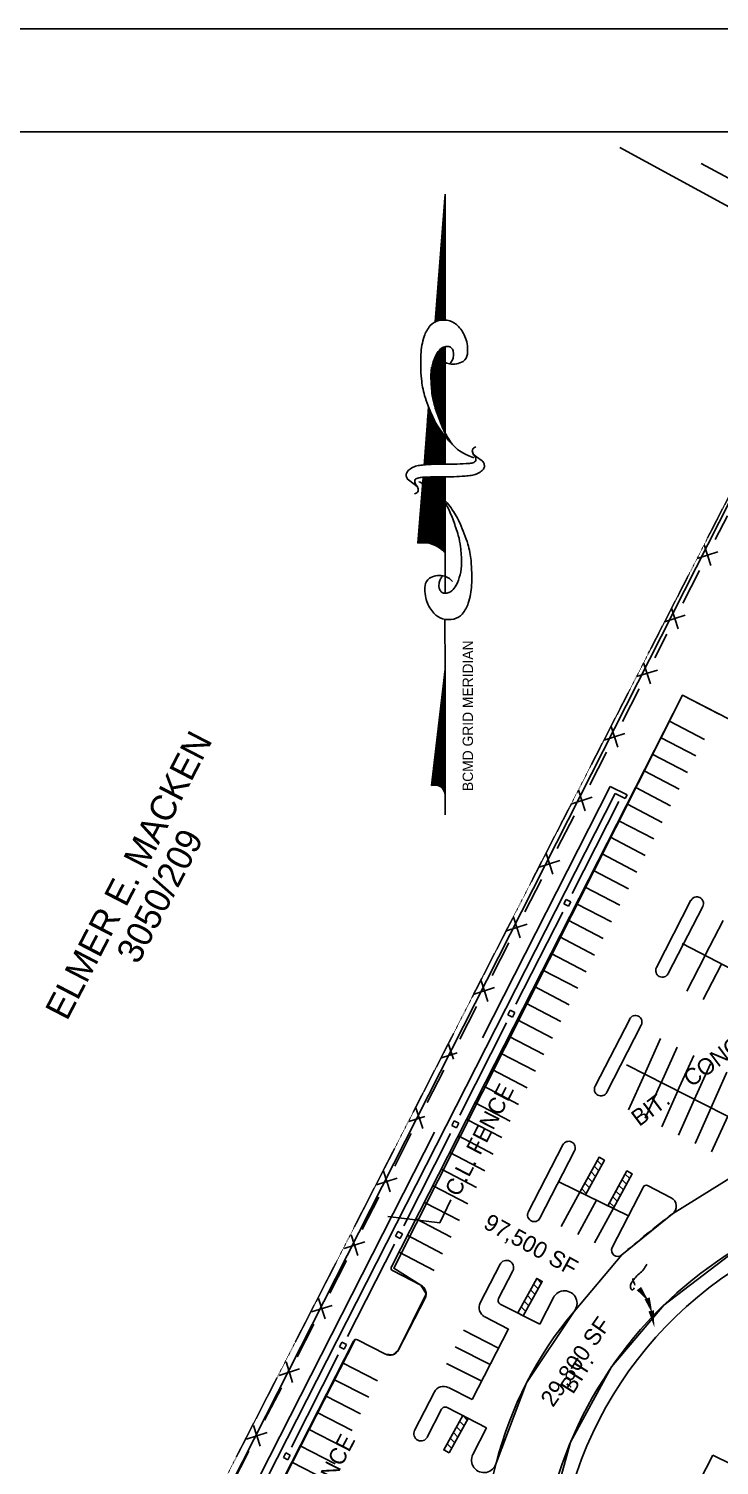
# Model space of a CAD drawing. Header units: inches. Extents: x -46627 to 16189, y -40789 to 47130.
# Drawn here: x -33583 to -29579, y 38796 to 47130 of the extents above; entities that cross this region are included whole.
import ezdxf
from ezdxf.enums import TextEntityAlignment as Align

# ---------------------------------------------------------------- set-up
doc = ezdxf.new("R2010")
doc.units = ezdxf.units.IN
doc.header["$MEASUREMENT"] = 0
doc.linetypes.add('DASHED', pattern=[0.75, 0.5, -0.25])
doc.linetypes.add('DIVIDE', pattern=[1.25, 0.5, -0.25, 0, -0.25, 0, -0.25])
doc.layers.get('0').update_dxf_attribs({"linetype": 'CONTINUOUS'})
for name, color, linetype in [('1', 7, 'CONTINUOUS'), ('10', 7, 'CONTINUOUS'), ('16', 7, 'CONTINUOUS'), ('27', 7, 'CONTINUOUS'), ('33', 7, 'CONTINUOUS'), ('4', 7, 'CONTINUOUS'), ('41', 7, 'CONTINUOUS'), ('48', 7, 'CONTINUOUS'), ('55', 7, 'CONTINUOUS'), ('6', 7, 'CONTINUOUS'), ('7', 7, 'CONTINUOUS'), ('8', 7, 'CONTINUOUS'), ('9', 7, 'CONTINUOUS')]:
    doc.layers.add(name, color=color, linetype=linetype)
doc.styles.add('txt', font='TXT', dxfattribs={"height": 0.2})

# ---------------------------------------------------------------- blocks, each defined once
blk = doc.blocks.new('STOCK')
at = {"layer": '16', "color": 6, "linetype": 'Continuous'}
for p, q in [((0.025, 0.025), (-0.025, 0.025)), ((-0.025, 0.025), (-0.025, -0.025)), ((0.025, -0.025), (0.025, 0.025)), ((-0.025, -0.025), (0.025, -0.025))]:
    blk.add_line(p, q, dxfattribs=at)
blk = doc.blocks.new('LOOP')
at = {"layer": '48', "color": 7, "linetype": 'Continuous'}
for centre, radius, start, end in [((-1.566, -1.448), 1.592, 61.39741, 88.46732), ((0.246, 2.329), 2.6, 246.1849, 262.52766), ((-0.587, 0.141), 0.467, 294.3218, 329.15046)]:
    blk.add_arc(centre, radius, start, end, dxfattribs=at)
for start_param, end_param in [(4.026231, 7.395006), (1.853309, 2.520417)]:
    blk.add_ellipse((0.023, -0.109), major_axis=(0.228, 0.074), ratio=0.529096, start_param=start_param, end_param=end_param, dxfattribs=at)

msp = doc.modelspace()

# ---------------------------------------------------------------- linework, layer by layer
at = {"linetype": 'Continuous', "flags": 128}
for points in [[(-29525.1986, 43126.8129), (-29792.5772, 43262.8602), (-31465.8122, 39939.2969), (-31309.1544, 39840.7637), (-31278.6512, 39790.807), (-31438.9599, 39465.0897), (-31471.734, 39437.2797), (-31514.3576, 39440.949), (-31676.6096, 39524.2782), (-31689.3972, 39525.2592), (-33037.154, 36888.2802)], [(-30977.5051, 38393.3291), (-30872.4977, 38808.4493), (-30696.288, 39274.2147), (-30420.342, 39688.7456), (-30144.0969, 40016.0682), (-29850.4498, 40254.1911), (-29493.1189, 40477.9485), (-27967.5761, 40990.1359), (-27510.6761, 41277.5582), (-27468.7567, 41284.3073), (-27510.6761, 41277.5582), (-27468.7567, 41284.3073), (-27282.2259, 40941.5372), (-27818.1655, 40670.2874), (-28520.5823, 40435.3011), (-29029.473, 40265.4824), (-29444.4056, 40072.564), (-29900.5957, 39724.919), (-30202.8848, 39367.0214), (-30440.5954, 38931.2046), (-30601.1838, 38347.5951)], [(-30977.5051, 38393.3291), (-30872.4517, 38808.4376), (-30696.288, 39274.2147), (-30420.342, 39688.7456), (-30144.0969, 40016.0682), (-29849.3412, 40255.0901), (-29493.1189, 40477.9485)]]:
    msp.add_lwpolyline(points, dxfattribs=at)
at = {"layer": '1', "color": 94, "linetype": 'Continuous'}
for p, q in [((-31168.3019, 46170.3704), (-31225.9427, 45429.2648)), ((-31168.3019, 46170.3704), (-31168.3019, 45439.688)), ((-31171.0691, 45439.3748), (-31171.0691, 46134.7964)), ((-31178.0999, 45438.5768), (-31178.0999, 46044.3944)), ((-31185.1307, 45437.7788), (-31185.1307, 45953.9936)), ((-31192.1627, 45436.9412), (-31192.1627, 45863.5904)), ((-31199.1935, 45435.344), (-31199.1935, 45773.1896)), ((-31206.2243, 45433.7456), (-31206.2243, 45682.7876)), ((-31213.2563, 45432.1472), (-31213.2563, 45592.3856)), ((-31220.2883, 45430.55), (-31220.2883, 45501.9848)), ((-31206.2243, 44876.7104), (-31206.2243, 45256.1936)), ((-31199.1935, 44857.736), (-31199.1935, 45264.404)), ((-31192.1627, 44839.2104), (-31192.1627, 45269.1512)), ((-31185.1307, 44823.3128), (-31185.1307, 45273.8984)), ((-31178.0999, 44807.4176), (-31178.0999, 45278.6444)), ((-31171.0691, 44791.5224), (-31171.0691, 45283.3904)), ((-31167.1883, 45286.0112), (-31168.1795, 44604.6572)), ((-31241.3819, 44999.4344), (-31241.3819, 45172.628)), ((-31234.3499, 44962.5296), (-31234.3499, 45198.5768)), ((-31227.3179, 44935.5344), (-31227.3179, 45220.2392)), ((-31220.2883, 44915.0264), (-31220.2883, 45232.2248)), ((-31213.2563, 44895.6824), (-31213.2563, 45244.2092)), ((-31246.3343, 45167.4656), (-31250.2667, 45117.2288)), ((-31248.4127, 45059.7032), (-31248.4127, 45079.1252)), ((-31264.4099, 44936.5448), (-31269.0131, 44877.7448)), ((-31262.4755, 44600.804), (-31262.4755, 44931.5696)), ((-31269.0131, 44877.7448), (-31290.4295, 44596.9388)), ((-31269.5063, 44600.5208), (-31269.5063, 44870.0288)), ((-31255.4435, 44601.0872), (-31255.4435, 44913.4904)), ((-31248.4127, 44601.3704), (-31248.4127, 44895.4088)), ((-31241.3819, 44601.6536), (-31241.3819, 44877.3296)), ((-31234.3499, 44601.9368), (-31234.3499, 44865.14)), ((-31227.3179, 44602.22), (-31227.3179, 44853.4208)), ((-31220.2883, 44602.5032), (-31220.2883, 44841.7016)), ((-31276.5371, 44600.2376), (-31276.5371, 44778.2624)), ((-31213.2563, 44602.7864), (-31213.2563, 44829.9836)), ((-31206.2243, 44603.0696), (-31206.2243, 44818.2644)), ((-31199.1935, 44603.3516), (-31199.1935, 44806.5464)), ((-31192.1627, 44603.6348), (-31192.1627, 44796.9872)), ((-31185.1307, 44603.918), (-31185.1307, 44787.6644)), ((-31178.0999, 44604.2012), (-31178.0999, 44778.3416)), ((-31171.0691, 44604.4844), (-31171.0691, 44769.0176)), ((-31283.5691, 44600.0672), (-31283.5691, 44686.4948)), ((-31296.2075, 44525.8724), (-31325.8019, 44145.3704)), ((-31297.6307, 44147.0516), (-31297.6307, 44507.564)), ((-31290.5999, 44147.0516), (-31290.5999, 44526.2768)), ((-31283.5691, 44147.0516), (-31283.5691, 44526.7856)), ((-31276.5371, 44147.0516), (-31276.5371, 44527.2932)), ((-31269.5063, 44146.5704), (-31269.5063, 44527.8008)), ((-31262.4755, 44145.4712), (-31262.4755, 44528.3096)), ((-31255.4435, 44144.372), (-31255.4435, 44528.8172)), ((-31248.4127, 44143.2728), (-31248.4127, 44529.3248)), ((-31241.3819, 44140.9304), (-31241.3819, 44529.8336)), ((-31234.3499, 44138.588), (-31234.3499, 44529.9812)), ((-31227.3179, 44136.2432), (-31227.3179, 44529.9812)), ((-31220.2883, 44132.474), (-31220.2883, 44529.9812)), ((-31213.2563, 44128.2884), (-31213.2563, 44529.9812)), ((-31206.2243, 44124.104), (-31206.2243, 44529.9812)), ((-31199.1935, 44119.0112), (-31199.1935, 44529.9812)), ((-31192.1627, 44418.206), (-31192.1627, 44529.9812)), ((-31185.1307, 44410.5032), (-31185.1307, 44529.9392)), ((-31178.0999, 44402.8016), (-31178.0999, 44529.8312)), ((-31171.0691, 44395.1), (-31171.0691, 44529.7232)), ((-31168.2875, 44529.6812), (-31168.3019, 44520.2504)), ((-31168.3019, 44520.2504), (-31168.3019, 44392.0688)), ((-31304.6627, 44146.7624), (-31304.6627, 44417.1632)), ((-31192.1627, 44113.64), (-31192.1627, 44415.8972)), ((-31185.1307, 44107.8176), (-31185.1307, 44405.0576)), ((-31178.0999, 44100.0056), (-31178.0999, 44394.218)), ((-31171.0691, 44092.1948), (-31171.0691, 44383.3784)), ((-31168.3019, 44379.1136), (-31168.3019, 44334.8696)), ((-31168.3019, 44334.8696), (-31168.3019, 44089.1216)), ((-31311.6935, 44146.4432), (-31311.6935, 44326.76)), ((-31318.7243, 44146.1252), (-31318.7243, 44236.3592)), ((-31325.7563, 44145.8072), (-31325.7563, 44145.9572)), ((-31168.3019, 44089.1216), (-31168.3019, 43855.0904)), ((-31169.1011, 43704.0188), (-31168.3019, 43414.1216)), ((-31168.3019, 43414.1216), (-31247.0519, 42739.1216)), ((-31171.0691, 42700.8104), (-31171.0691, 43390.4048)), ((-31168.3019, 43414.1216), (-31168.3019, 42682.8704)), ((-31185.1307, 42724.4588), (-31185.1307, 43269.8696)), ((-31178.0999, 42715.6544), (-31178.0999, 43330.136)), ((-31192.1627, 42730.6808), (-31192.1627, 43209.6008)), ((-31206.2243, 42738.5696), (-31206.2243, 43089.0656)), ((-31199.1935, 42735.248), (-31199.1935, 43149.3332)), ((-31213.2563, 42740.8568), (-31213.2563, 43028.7968)), ((-31220.2883, 42742.232), (-31220.2883, 42968.5304)), ((-31234.3499, 42742.4552), (-31234.3499, 42847.994)), ((-31227.3179, 42742.7576), (-31227.3179, 42908.2616)), ((-31241.3819, 42741.3104), (-31241.3819, 42787.7264)), ((-31168.3019, 42682.8704), (-31168.3019, 42570.3704))]:
    msp.add_line(p, q, dxfattribs=at)
for points in [[(-31198.7301, 45217.9886, 0.077735647), (-31173.1626, 45197.3841, 0.079620466), (-31143.1979, 45185.9596, 0.096266344), (-31101.4643, 45185.4, 0.10075231), (-31064.3882, 45200.1812, 0.224485603), (-31038.8285, 45241.9676, 0.112549907), (-31049.8094, 45335.5163, 0.10056341), (-31090.4678, 45403.1211, 0.134878468), (-31140.6772, 45434.6523, 0.132719239), (-31206.0239, 45436.5291, 0.15522897), (-31254.1776, 45407.4556, 0.101616473), (-31289.4836, 45345.3721, 0.067277925), (-31308.7047, 45239.8544, 0.034332252), (-31305.4669, 45097.9049, 0.050353936), (-31286.9622, 45002.7473, 0.032541314), (-31242.2799, 44883.2233, 0.044988068), (-31196.9586, 44802.7152, 0.025545503), (-31166.3493, 44762.76, 0.017116661), (-31115.7703, 44707.2586, 0.065649887), (-31074.6806, 44674.9436, 0.042467644), (-31002.112, 44639.8505)], [(-31142.6118, 45185.8392, 0.076918874), (-31128.6036, 45203.6596, 0.080527196), (-31121.1355, 45223.9954, 0.088695312), (-31120.6668, 45256.7405, 0.141897397), (-31129.5767, 45275.446, 0.152972941), (-31146.5251, 45285.623, 0.126446447), (-31170.2658, 45285.2814, 0.120122044), (-31194.0465, 45272.1338, 0.080482926), (-31218.9087, 45240.4952, 0.06736107), (-31241.9955, 45181.1302, 0.059891392), (-31250.3317, 45110.0448, 0.028199326), (-31244.817, 45017.1347, 0.039093553), (-31231.8766, 44951.2068, 0.016831254), (-31218.2403, 44907.9868, 0.008651292), (-31187.4683, 44825.3795, 0.036249822), (-31167.5296, 44783.7163, 0.021577957), (-31126.2181, 44718.1114)], [(-30989.2197, 44703.5201, 0.155221696), (-31006.4511, 44693.7982, 0.230744731), (-31010.4384, 44680.7039, 0.039788352), (-31007.6345, 44669.1209, 0.040789296), (-31003.1225, 44658.4061, 0.053649512), (-30997.7292, 44650.3039, -0.067542765), (-30992.336, 44642.2017, -0.159888129), (-30990.2473, 44626.8612, -0.204388824), (-30997.0407, 44616.6043, -0.067397815), (-31007.2157, 44611.7144, -0.052214794), (-31021.4443, 44608.6956, -0.013577363), (-31046.6742, 44606.7345, -0.00502716), (-31114.9544, 44603.9767, -0.010775607), (-31132.9034, 44603.8194, -0.005652842), (-31167.1068, 44604.6436)], [(-31167.1068, 44604.6436, 0.004820903), (-31199.2945, 44604.5173, 0.00885002), (-31216.8207, 44603.9691, 0.005772171), (-31282.1119, 44600.0134, 0.010588181), (-31317.6186, 44596.6935, 0.071206297), (-31346.8981, 44589.0116, 0.064975215), (-31375.5209, 44572.2979, 0.103614816), (-31390.9802, 44554.1665, 0.157115823), (-31393.955, 44538.5162, 0.084448355), (-31388.8872, 44521.6777, 0.119021789), (-31380.8147, 44512.0496), (-31348.3955, 44488.2908), (-31330.2119, 44474.828)], [(-31167.1069, 44530.338, 0.004820903), (-31134.9192, 44530.4644, 0.00885002), (-31117.3929, 44531.0125, 0.005772171), (-31052.1018, 44534.9682, 0.010588181), (-31016.595, 44538.2882, 0.071206297), (-30987.3156, 44545.97, 0.064975215), (-30958.6928, 44562.6837, 0.103614816), (-30943.2335, 44580.8152, 0.157115823), (-30940.2586, 44596.4655, 0.084448355), (-30945.3264, 44613.304, 0.119021789), (-30953.3987, 44622.932), (-30985.8179, 44646.6908), (-31004.0027, 44660.1536)], [(-31344.9939, 44431.4616, 0.155221696), (-31327.7625, 44441.1834, 0.230744731), (-31323.7752, 44454.2778, 0.039788352), (-31326.5791, 44465.8608, 0.040789296), (-31331.0912, 44476.5755, 0.053649512), (-31336.4844, 44484.6777, -0.067542765), (-31341.8776, 44492.7799, -0.159888129), (-31343.9664, 44508.1204, -0.204388824), (-31337.173, 44518.3773, -0.067397815), (-31326.9979, 44523.2672, -0.052214794), (-31312.7693, 44526.286, -0.013577363), (-31287.5394, 44528.2471, -0.00502716), (-31219.2592, 44531.0049, -0.010775607), (-31201.3102, 44531.1622, -0.005652842), (-31167.1068, 44530.338)], [(-31124.8242, 43923.9961, 0.077735647), (-31150.3917, 43944.6006, 0.079620466), (-31180.3564, 43956.0251, 0.096266344), (-31222.09, 43956.5847, 0.10075231), (-31259.1662, 43941.8035, 0.224485603), (-31284.7258, 43900.0171, 0.112549907), (-31273.7449, 43806.4684, 0.10056341), (-31233.0866, 43738.8636, 0.134878468), (-31182.8771, 43707.3324, 0.132719239), (-31117.5304, 43705.4556, 0.15522897), (-31069.3768, 43734.5291, 0.101616473), (-31034.0707, 43796.6126, 0.067277925), (-31014.8496, 43902.1303, 0.034332252), (-31018.0875, 44044.0798, 0.050353936), (-31036.5922, 44139.2374, 0.032541314), (-31081.2744, 44258.7614, 0.044988068), (-31126.5957, 44339.2695, 0.025545503), (-31157.2051, 44379.2247, 0.017116661), (-31207.7841, 44434.7261, 0.065649887), (-31248.8737, 44467.0411, 0.042467644), (-31321.4423, 44502.1342)], [(-31180.9426, 43956.1455, 0.076918874), (-31194.9508, 43938.3251, 0.080527196), (-31202.4188, 43917.9893, 0.088695312), (-31202.8875, 43885.2442, 0.141897397), (-31193.9776, 43866.5387, 0.152972941), (-31177.0292, 43856.3617, 0.126446447), (-31153.2886, 43856.7033, 0.120122044), (-31129.5079, 43869.8509, 0.080482926), (-31104.6456, 43901.4895, 0.06736107), (-31081.5589, 43960.8545, 0.059891392), (-31073.2226, 44031.9399, 0.028199326), (-31078.7374, 44124.85, 0.039093553), (-31091.6778, 44190.7779, 0.016831254), (-31105.3141, 44233.9979, 0.008651292), (-31136.0861, 44316.6052, 0.036249822), (-31156.0247, 44358.2684, 0.021577957), (-31197.3362, 44423.8733)]]:
    msp.add_lwpolyline(points, format="xyb", dxfattribs=at)
for centre, radius, start, end in [((-31296.0017, 43981.4374), 167.042, 40.13943056, 100.26472222), ((-31228.2596, 42682.8068), 59.9578, 0.06136667, 108.18966111)]:
    msp.add_arc(centre, radius, start, end, dxfattribs=at)
at = {"layer": '16', "color": 6, "linetype": 'Continuous'}
for p, q in [((-29601.5252, 44166.207), (-29530.8044, 44303.9082)), ((-29707.3556, 44057.3298), (-29586.7292, 44095.2042)), ((-29666.7872, 44136.321), (-29627.2976, 44016.213)), ((-29789.5952, 43797.3882), (-29692.5596, 43986.327)), ((-29854.8572, 43767.5022), (-29816.4344, 43647.9426)), ((-29895.4256, 43688.511), (-29775.866, 43726.9338)), ((-29952.4172, 43480.3554), (-29881.6964, 43618.0566)), ((-30017.6792, 43450.4694), (-29978.1884, 43330.3614)), ((-30058.2476, 43371.4782), (-29937.62, 43409.3526)), ((-30140.486, 43111.5366), (-30043.4504, 43300.4754)), ((-30246.3164, 43002.6594), (-30126.7568, 43041.0822)), ((-30205.748, 43081.6506), (-30167.3252, 42962.0898)), ((-30329.6228, 42743.265), (-30232.5872, 42932.2038)), ((-30434.3864, 42633.8394), (-30314.8268, 42672.2634)), ((-30394.8848, 42713.379), (-30355.3952, 42593.271)), ((-30160.7096, 42647.8278), (-30431.8772, 42112.6002)), ((-30517.6928, 42374.4462), (-30420.6572, 42563.385)), ((-30582.9548, 42344.5602), (-30544.532, 42225.0006)), ((-30623.5232, 42265.569), (-30503.9636, 42303.9918)), ((-30706.8296, 42006.1758), (-30609.794, 42195.1146)), ((-30486.11, 42005.5554), (-30757.2776, 41470.3278)), ((-30811.5932, 41896.7502), (-30692.0324, 41935.173)), ((-30771.0236, 41975.7414), (-30732.6008, 41856.1818)), ((-30894.8984, 41637.357), (-30797.864, 41826.2958)), ((-30960.1616, 41607.471), (-30920.6708, 41487.363)), ((-31000.73, 41528.4798), (-30881.1692, 41566.9026)), ((-31082.9684, 41268.5382), (-30987.0008, 41458.0254)), ((-30811.5116, 41363.2818), (-31082.678, 40828.0542)), ((-31188.7988, 41159.661), (-31098.818, 41188.5786)), ((-31148.2304, 41238.6522), (-31120.334, 41151.849)), ((-31272.1052, 40900.2678), (-31175.0696, 41089.2066)), ((-31337.3672, 40870.3818), (-31297.8764, 40750.2738)), ((-31377.9356, 40791.3906), (-31286.5328, 40820.0898)), ((-31460.174, 40531.449), (-31364.2064, 40720.9362)), ((-31136.912, 40721.0094), (-31408.0784, 40185.7818)), ((-31525.4372, 40501.563), (-31487.0132, 40382.0034)), ((-31566.0056, 40422.5718), (-31446.4448, 40460.9946)), ((-31649.3108, 40163.1786), (-31552.2764, 40352.1174)), ((-31198.6796, 40202.3934), (-31134.218, 40336.6338)), ((-31500.89, 40239.135), (-31198.6796, 40202.3934)), ((-31754.0744, 40053.753), (-31634.5148, 40092.1758)), ((-31713.506, 40132.7442), (-31675.0832, 40013.1846)), ((-31462.3124, 40078.7358), (-31733.4788, 39543.5082)), ((-31837.3808, 39794.3598), (-31740.3452, 39983.2986)), ((-31902.6428, 39764.4738), (-31864.22, 39644.9142)), ((-31943.2112, 39685.4826), (-31823.6516, 39723.9054)), ((-32025.4508, 39425.541), (-31929.482, 39615.0282)), ((-31787.7128, 39436.4634), (-32058.8792, 38901.2358)), ((-32131.2812, 39316.6638), (-32011.7204, 39355.0866)), ((-32090.7128, 39395.655), (-32052.29, 39276.0954)), ((-32214.5876, 39057.2706), (-32117.552, 39246.2094)), ((-32279.8496, 39027.3846), (-32240.3588, 38907.2754)), ((-32320.418, 38948.3922), (-32200.8584, 38986.815)), ((-32402.6564, 38688.4518), (-32306.6888, 38877.9378))]:
    msp.add_line(p, q, dxfattribs=at)
at = {"layer": '16', "color": 2, "linetype": 'Continuous'}
for points in [[(-30031.5284, 39831.1518), (-30057.0668, 39811.869), (-29986.4444, 39744.8994)], [(-29981.852, 39770.3394), (-30012.1508, 39760.0446), (-29966.1116, 39674.2962)], [(-29957.5052, 39695.0826), (-29988.956, 39689.1798), (-29955.5156, 39597.7794)]]:
    msp.add_solid(points, dxfattribs=at)
at = {"layer": '27', "color": 92, "linetype": 'Continuous'}
for p, q in [((-29664.692, 43007.2818, -0.0048), (-29866.7324, 43112.9406, -0.0048)), ((-29713.6688, 42911.0262, -0.0048), (-29915.7092, 43016.685, -0.0048)), ((-29762.6456, 42814.7694, -0.0048), (-29964.686, 42920.4282, -0.0048)), ((-29811.6224, 42718.5138, -0.0048), (-30013.6628, 42824.1726, -0.0048)), ((-29860.5992, 42622.257, -0.0048), (-30062.6396, 42727.9158, -0.0048)), ((-29909.576, 42526.0014, -0.0048), (-30111.6164, 42631.6602, -0.0048)), ((-29958.5528, 42429.7446, -0.0048), (-30160.5932, 42535.4034, -0.0048)), ((-30007.5296, 42333.4878, -0.0048), (-30209.57, 42439.1466, -0.0048)), ((-30056.5064, 42237.2322, -0.0048), (-30258.5468, 42342.891, -0.0048)), ((-30105.4832, 42140.9754, -0.0048), (-30307.5236, 42246.6342, -0.0048)), ((-30154.46, 42044.7198, -0.0048), (-30356.5004, 42150.3786, -0.0048)), ((-30203.4368, 41948.463, -0.0048), (-30405.4772, 42054.1218, -0.0048)), ((-30252.4148, 41852.2074, -0.0048), (-30454.4552, 41957.8662, -0.0048)), ((-29661.014, 41754.5814), (-29556.8504, 41957.397)), ((-30301.3916, 41755.9506, -0.0048), (-30503.432, 41861.6094, -0.0048)), ((-30350.3684, 41659.695, -0.0048), (-30552.4088, 41765.3538, -0.0048)), ((-28416.872, 41103.9462), (-29793.5864, 41823.9114, -0.0048)), ((-30399.3452, 41563.4382, -0.0048), (-30601.3856, 41669.097, -0.0048)), ((-29766.8408, 41547.5454), (-29662.6772, 41750.361)), ((-29671.1372, 41497.497), (-29566.9736, 41700.3126)), ((-30448.322, 41467.1826, -0.0048), (-30650.3624, 41572.8414, -0.0048)), ((-30497.2988, 41370.9258, -0.0048), (-30699.3392, 41476.5846, -0.0048)), ((-30546.2756, 41274.6702, -0.0048), (-30748.316, 41380.329, -0.0048)), ((-30595.2524, 41178.4134, -0.0048), (-30797.2928, 41284.0722, -0.0048)), ((-29919.272, 41271.1986, 0.0048), (-30012.5768, 41063.1654, 0.0072)), ((-30644.2292, 41082.1566, -0.0048), (-30846.2696, 41187.8154, -0.0048)), ((-29822.9384, 41222.3754, 0.0048), (-29916.2444, 41014.341, 0.006)), ((-29726.606, 41173.5474, 0.0048), (-29819.912, 40965.5142, 0.0048)), ((-30693.206, 40985.901, -0.0048), (-30895.2464, 41091.5598, -0.0048)), ((-29432.2676, 40771.791, 0.0048), (-30117.302, 41118.9966, 0.012)), ((-29630.2712, 41124.7218, 0.0024), (-29723.5796, 40916.6898, 0.0036)), ((-30011.0744, 41066.1126, 0.0072), (-30104.3816, 40858.0794, 0.0084)), ((-29914.7432, 41017.2858, 0.006), (-30008.0492, 40809.2526, 0.0072)), ((-29533.94, 41075.8962, 0.0012), (-29627.2448, 40867.863, 0.0024)), ((-30742.1828, 40889.6442, -0.0048), (-30944.2232, 40995.303, -0.0048)), ((-29818.4084, 40968.4602, 0.0048), (-29911.7156, 40760.427, 0.0048)), ((-29722.076, 40919.6358, 0.0036), (-29815.382, 40711.6026, 0.0048)), ((-30791.1596, 40793.3886, -0.0048), (-30993.2, 40899.0474, -0.0048)), ((-29625.7448, 40870.8114, 0.0024), (-29719.0508, 40662.7758, 0.0036)), ((-30840.1364, 40697.1318, -0.0048), (-31042.1768, 40802.7906, -0.0048)), ((-29529.41, 40821.9846, 0.0012), (-29622.7184, 40613.949, 0.0012)), ((-30889.1132, 40600.8762, -0.0048), (-31091.1536, 40706.535, -0.0048)), ((-30938.0912, 40504.6194, -0.0048), (-31140.1316, 40610.2782, -0.0048)), ((-30987.068, 40408.3638, -0.0048), (-31189.1084, 40514.0226, -0.0048)), ((-30277.55, 40505.1894), (-30303.8528, 40531.491, -0.0048)), ((-30259.5224, 40538.073), (-30285.8096, 40564.3602, -0.0048)), ((-30105.2168, 40243.8978, -0.0048), (-30504.2396, 40438.6194, -0.0048)), ((-30331.6352, 40406.5386), (-30357.9812, 40432.8858, -0.0048)), ((-30313.6064, 40439.4222), (-30339.938, 40465.7538, -0.0048)), ((-30295.5788, 40472.3058), (-30321.8948, 40498.623, -0.0048)), ((-30134.1812, 40393.1922), (-30160.4972, 40419.5094, -0.0048)), ((-30116.1524, 40426.0758), (-30142.4552, 40452.3774, -0.0048)), ((-30098.1248, 40458.9594), (-30124.412, 40485.2466, -0.0048)), ((-31036.0448, 40312.107, -0.0048), (-31238.0852, 40417.7658, -0.0048)), ((-30496.0976, 40181.3622), (-30386.4908, 40381.2882)), ((-30399.3452, 40134.6126), (-30289.7384, 40334.5386)), ((-30349.6628, 40373.655), (-30376.0244, 40400.0166, -0.0048)), ((-30170.2376, 40327.425), (-30196.5836, 40353.7722, -0.0048)), ((-30152.2088, 40360.3086), (-30178.5404, 40386.6402, -0.0048)), ((-31085.0216, 40215.8514, -0.0048), (-31287.062, 40321.5102, -0.0048)), ((-30302.2856, 40086.939), (-30192.6788, 40286.865)), ((-30188.2652, 40294.5414), (-30214.6268, 40320.903, -0.0048)), ((-31133.9984, 40119.5946, -0.0048), (-31336.0388, 40225.2534, -0.0048)), ((-31182.9752, 40023.339, -0.0048), (-31385.0156, 40128.9978, -0.0048)), ((-31231.952, 39927.0822, -0.0048), (-31433.9924, 40032.741, -0.0048)), ((-30628.7408, 39820.0278, -0.0048), (-30655.2584, 39846.5454, -0.0048)), ((-30610.7132, 39852.9114, -0.0048), (-30637.2308, 39879.429, -0.0048)), ((-30664.7972, 39754.2606, -0.0048), (-30691.3148, 39780.7782, -0.0048)), ((-30646.7696, 39787.1442, -0.0048), (-30673.286, 39813.6618, -0.0048)), ((-30739.7192, 39676.4478, -0.0048), (-30745.3988, 39682.1274, -0.0048)), ((-30700.8536, 39688.4934, -0.0048), (-30727.37, 39715.011, -0.0048)), ((-30682.8248, 39721.377, -0.0048), (-30709.3424, 39747.8946, -0.0048)), ((-30858.2144, 39476.2902), (-31061.3636, 39579.7998)), ((-30907.2452, 39380.061), (-31110.3944, 39483.5706)), ((-31763.7548, 39390.9426), (-31560.9392, 39286.7802)), ((-30956.276, 39283.8318), (-31159.4252, 39387.3414)), ((-31812.7316, 39294.687), (-31609.916, 39190.5246)), ((-31861.7084, 39198.4302), (-31658.8928, 39094.2678)), ((-31910.6852, 39102.1746), (-31707.8696, 38998.0122)), ((-31039.9316, 39058.4022), (-31066.4492, 39084.9198)), ((-31959.662, 39005.9178), (-31756.8464, 38901.7554)), ((-31075.988, 38992.635), (-31102.5044, 39019.1526)), ((-31057.9592, 39025.5186), (-31084.4768, 39052.0362)), ((-31130.072, 38893.9842), (-31156.5884, 38920.5018)), ((-31112.0432, 38926.8678), (-31138.5608, 38953.3854)), ((-31094.0156, 38959.7514), (-31120.5332, 38986.269)), ((-32008.64, 38909.6622), (-31805.8244, 38805.4998)), ((-31168.9376, 38881.9386), (-31174.6172, 38887.6182)), ((-32057.6168, 38813.4054), (-31854.8012, 38709.243))]:
    msp.add_line(p, q, dxfattribs=at)
at = {"layer": '27', "color": 92, "linetype": 'Continuous', "extrusion": (-0.000117757, 6.46006e-05, 1)}
for points, elevation in [([(-30386.2698, 40381.3527), (-30353.8806, 40365.9615), (-30244.377, 40565.6979), (-30275.6598, 40582.8483)], 6.182), ([(-30224.8722, 40302.2391), (-30192.483, 40286.8479), (-30082.9794, 40486.5843), (-30114.2622, 40503.7347)], 6.1579)]:
    msp.add_lwpolyline(points, close=True, dxfattribs=dict(at, elevation=elevation))
at = {"layer": '27', "color": 92, "linetype": 'Continuous', "elevation": -0.0048}
msp.add_lwpolyline([(-30714.9128, 39662.8482), (-30746.48, 39680.1546), (-30636.8732, 39880.0806), (-30605.306, 39862.7742)], close=True, dxfattribs=at)
at = {"layer": '27', "color": 92, "linetype": 'Continuous'}
msp.add_lwpolyline([(-31144.1312, 38868.339), (-31175.6984, 38885.6454), (-31066.0916, 39085.5714), (-31034.5244, 39068.265)], close=True, dxfattribs=at)
at = {"layer": '33', "color": 6, "linetype": 'Continuous'}
for p, q in [((-30183.1652, 42693.6498), (-33302.108, 36556.251)), ((-30210.6608, 42734.5374), (-30951.6284, 41276.0322)), ((-30113.4524, 42685.1526), (-30210.6608, 42734.5374)), ((-30124.3364, 42663.7626), (-30183.1652, 42693.6498)), ((-30124.3364, 42663.7626), (-30113.4524, 42685.1526)), ((-31229.8532, 40728.381), (-33359.2052, 36537.0102))]:
    msp.add_line(p, q, dxfattribs=at)
at = {"layer": '4', "color": 1, "linetype": 'Continuous'}
msp.add_line((-29682.5948, 46348.7178), (-24430.1084, 43510.8426), dxfattribs=at)
at = {"layer": '4', "color": 230, "linetype": 'Continuous'}
for p, q in [((-31479.9104, 39946.6722), (-29792.5772, 43262.8602)), ((-29578.6748, 43154.0226), (-29792.5772, 43262.8602)), ((-29742.7472, 42073.5774), (-29942.8484, 41683.9578)), ((-29674.43, 42038.4918), (-29874.5312, 41648.8722)), ((-30097.9664, 41384.553), (-30298.0676, 40994.9334)), ((-30030.7172, 41350.0146), (-30230.8184, 40960.395)), ((-30485.8184, 40655.6286), (-30686.468, 40264.941)), ((-30417.5012, 40620.5418), (-30618.1508, 40229.8554)), ((-29995.1648, 40418.4774), (-29857.4636, 40347.7566)), ((-30198.698, 40058.949), (-30017.7836, 40411.2078)), ((-31473.1604, 39925.6686), (-31308.7736, 39841.2426)), ((-30849.6644, 39962.9394), (-30964.7912, 39738.7746)), ((-30858.7916, 39763.9266), (-30776.0096, 39925.1118)), ((-31438.4204, 39465.3522), (-31284.3692, 39765.3054)), ((-30540.4796, 39769.0746), (-30619.9724, 39614.2938)), ((-30619.9724, 39614.2938), (-30848.4068, 39731.6142)), ((-31011.098, 39177.087), (-30800.3048, 39587.5254)), ((-30938.8292, 39657.9918), (-30800.0612, 39586.7226)), ((-33037.154, 36888.2802), (-31699.2296, 39517.0086)), ((-31676.6096, 39524.2782), (-31514.3576, 39440.949)), ((-31345.2572, 38997.9642), (-31230.1304, 39222.129)), ((-31149.3464, 39248.0898), (-31011.098, 39177.087)), ((-31188.8216, 39121.3218), (-31271.6036, 38960.1366)), ((-30928.0736, 39014.3862), (-31156.508, 39131.7066)), ((-31007.5664, 38859.6066), (-30928.0736, 39014.3862))]:
    msp.add_line(p, q, dxfattribs=at)
for centre, radius, start, end in [((-29708.5364, 42055.873, 0), 38.04, 332.81581944, 152.81581944), ((-29908.857, 41665.8264, 0), 38.04, 152.81581944, 332.81581944), ((-30064.6097, 41367.2864, 0), 38.04, 332.81581944, 152.81581944), ((-30264.9303, 40977.2398, 0), 38.04, 152.81581944, 332.81581944), ((-30451.772, 40637.6035, 0), 38.04, 332.81581944, 152.81581944), ((-30002.6811, 40403.3165, 0), 17.28, 62.81581944, 152.81581944), ((-29882.6558, 40299.0727, 0), 55.1755, 307.14212222, 62.76561111), ((-30652.0926, 40247.5569, 0), 38.04, 152.81581944, 332.81581944), ((-28233.0659, 38009.8729, 0), 2392.0783, 107.17120833, 199.49254167), ((-26313.817, 35591.6417, 0), 5852.1055, 127.16704444, 130.88313611), ((-28233.0659, 38009.8729, 0), 2296.0783, 119.20909722, 186.37850556), ((-30167.3019, 40042.9213, 0), 35.4903, 152.95426389, 310.83176389), ((-31465.8122, 39939.2969, 0), 16.08, 153.01566111, 242.81581944), ((-30812.7618, 39943.5153, 0), 41.58, 332.89849722, 152.73314167), ((-31334.8112, 39790.807, 0), 56.16, 332.81581944, 62.81581944), ((-30837.4482, 39752.4261, 0), 23.76, 152.81581944, 242.81581944), ((-30475.9654, 39735.5581, 0), 72.7005, 319.91607778, 152.83118056), ((-30911.7412, 39711.26, 0), 59.64, 152.81581944, 242.81581944), ((-28728.0932, 38263.3869, 0), 2212.592, 139.89301111, 165.73863056), ((-31684.4507, 39509.9589, 0), 16.08, 62.81581944, 153.01536667), ((-31488.9166, 39490.7465, 0), 56.16, 242.81581944, 332.81581944), ((-31177.0262, 39194.7204, 0), 59.64, 62.81581944, 152.81581944), ((-31167.2042, 39110.3543, 0), 23.76, 62.81581944, 152.81581944), ((-31308.1359, 38978.9665, 0), 41.5801, 152.89849722, 332.73314167), ((-30942.9045, 38826.3754, 0), 72.7005, 152.80045833, 345.71556111)]:
    msp.add_arc(centre, radius, start, end, dxfattribs=at)
at = {"layer": '41', "color": 94, "linetype": 'Continuous', "elevation": -0.0012}
msp.add_lwpolyline([(-27757.1444, 31677.2442), (-31666.1252, 33412.3914), (-30818.7608, 35278.2354), (-33488.7032, 36555.8814), (-28702.4492, 45998.187), (-26211.6824, 44624.2854), (-24112.0256, 43479.1458), (-26663.9216, 37469.391), (-25905.1676, 37070.229), (-25754.7248, 36343.8834)], close=True, dxfattribs=at)
at = {"layer": '55', "color": 7, "linetype": 'DASHED'}
msp.add_line((-46627.2896, 47129.8254), (3547.4056, 47129.8254), dxfattribs=at)
at = {"layer": '55', "color": 7, "linetype": 'Continuous'}
msp.add_lwpolyline([(-46029.9716, 46521.7554), (-46029.9716, 11888.0634), (2950.0876, 11888.0634), (2950.0876, 46532.5074), (-46029.9716, 46532.5074)], dxfattribs=at)
at = {"layer": '6', "color": 7, "linetype": 'Continuous'}
for p, q in [((-29732.1992, 38629.539), (-29616.524, 38854.7718)), ((-29616.524, 38854.7718), (-29508.6824, 38802.0834))]:
    msp.add_line(p, q, dxfattribs=at)
at = {"layer": '7', "color": 32, "linetype": 'Continuous'}
msp.add_line((-28875.3656, 45745.3014), (-30155.7956, 46440.0762), dxfattribs=at)
at = {"layer": '9', "color": 3, "linetype": 'DIVIDE'}
msp.add_line((-33562.3328, 36534.6258), (-28862.6804, 45704.2962), dxfattribs=at)

# ---------------------------------------------------------------- block references
at = {"layer": '16', "color": 6, "linetype": 'Continuous', "xscale": 600.0000000000066, "yscale": 600.0000000000066, "zscale": 600, "rotation": 63.13138888888887}
for p in [(-30458.9936, 42059.0778), (-30784.394, 41416.8042), (-31109.7944, 40774.5318), (-31435.1948, 40132.2582), (-31760.5952, 39489.9858), (-32085.9956, 38847.7122)]:
    msp.add_blockref('STOCK', p, dxfattribs=at)
at = {"layer": '48', "color": 7, "linetype": 'Continuous', "xscale": 96.00000607506001, "yscale": 96.00000607506001, "zscale": 96, "rotation": 245.8578402693572}
msp.add_blockref('LOOP', (-30070.9652, 39834.483, -0.0048), dxfattribs=at)

# ---------------------------------------------------------------- texts
at = {"linetype": 'Continuous', "style": 'txt'}
for s, rotation, p in [('97,500 SF', 331.20195529, (-30693.2223, 40033.3744)), ('29,800 SF', 54.96472177, (-30373.1232, 39370.477))]:
    msp.add_text(s, height=96, rotation=rotation, dxfattribs=at).set_placement(p, align=Align.CENTER)
at = {"layer": '1', "color": 94, "linetype": 'Continuous', "style": 'txt'}
msp.add_text('BCMD GRID MERIDIAN', height=60, rotation=90, dxfattribs=at).set_placement((-31006.6931, 42707.4848))
at = {"layer": '10', "color": 253, "linetype": 'Continuous', "style": 'txt'}
msp.add_text('BIT.    CONC. PARKING', height=96, rotation=37.03829159, dxfattribs=at).set_placement((-29481.5886, 41181.6099), align=Align.CENTER)
msp.add_text('BIT.', height=96, rotation=57.71409386, dxfattribs=at).set_placement((-30426.74, 39203.4822))
at = {"layer": '16', "color": 6, "linetype": 'Continuous', "style": 'txt'}
for s, p in [('C.L. FENCE', (-31089.26, 40348.6314)), ('WOOD FENCE', (-32091.2372, 38157.4734))]:
    msp.add_text(s, height=96, rotation=62.7506619, dxfattribs=at).set_placement(p)
at = {"layer": '8', "color": 52, "linetype": 'Continuous', "style": 'txt'}
msp.add_text('ELMER E. MACKEN', height=149.0988, rotation=62.58787581, dxfattribs=at).set_placement((-33003.6989, 42219.9033), align=Align.MIDDLE)
at = {"layer": '8', "color": 52, "linetype": 'Continuous', "style": 'txt', "width": 0.999775}
msp.add_text('3050/209', height=149.0988, rotation=62.58787581, dxfattribs=at).set_placement((-32826.1168, 42100.8682), align=Align.MIDDLE)

doc.saveas('drawing.dxf')
